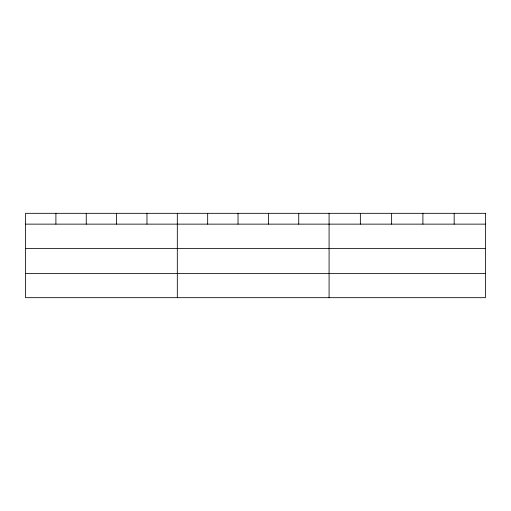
<?xml version="1.0" encoding="UTF-8"?>
<svg xmlns="http://www.w3.org/2000/svg" width="511" height="511" viewBox="0 0 511 511"><rect width="100%" height="100%" fill="white"/><g stroke="black" fill="none" stroke-linecap="round" stroke-linejoin="round"><path stroke-width="0.77" d="M25.55 224.137L485.45 224.137M25.55 248.403L485.45 248.403M25.55 273.411L485.45 273.411M454.177 213.323L454.177 224.137M422.904 213.323L422.904 224.137M391.63 213.323L391.63 224.137M360.357 213.323L360.357 224.137M329.084 213.323L329.084 297.677M298.731 213.323L298.731 224.137M268.377 213.323L268.377 224.137M238.024 213.323L238.024 224.137M207.67 213.323L207.67 224.137M177.317 213.323L177.317 297.677M146.964 213.323L146.964 224.137M116.61 213.323L116.61 224.137M86.257 213.323L86.257 224.137M55.903 213.323L55.903 224.137M485.45 213.323L25.55 213.323L25.55 297.677L485.45 297.677L485.45 213.323"/></g></svg>
